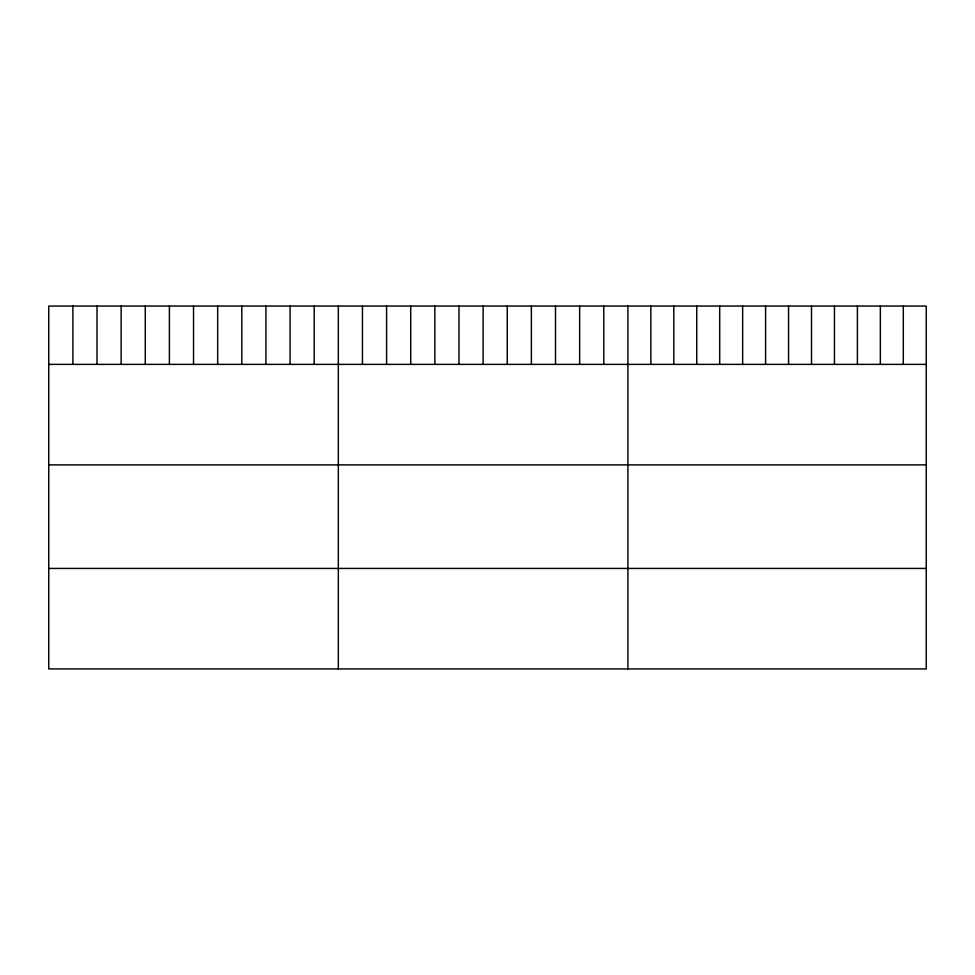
<?xml version="1.0" encoding="UTF-8"?>
<svg xmlns="http://www.w3.org/2000/svg" width="975" height="975" viewBox="0 0 975 975"><rect width="100%" height="100%" fill="white"/><g stroke="black" fill="none" stroke-linecap="round" stroke-linejoin="round"><path stroke-width="1.46" d="M926.25 364.382L926.25 668.935L48.75 668.935L48.75 306.065L926.25 306.065L926.25 364.382L48.75 364.382M48.75 464.88L926.25 464.88M48.75 568.425L926.25 568.425M903.301 306.065L903.301 364.382M880.352 306.065L880.352 364.382M857.403 306.065L857.403 364.382M834.454 306.065L834.454 364.382M811.505 306.065L811.505 364.382M788.556 306.065L788.556 364.382M765.594 306.065L765.594 364.382M742.645 306.065L742.645 364.382M719.696 306.065L719.696 364.382M696.747 306.065L696.747 364.382M673.798 306.065L673.798 364.382M650.849 306.065L650.849 364.382M627.9 306.065L627.9 668.935M603.769 306.065L603.769 364.382M579.638 306.065L579.638 364.382M555.506 306.065L555.506 364.382M531.375 306.065L531.375 364.382M507.244 306.065L507.244 364.382M483.112 306.065L483.112 364.382M458.981 306.065L458.981 364.382M434.85 306.065L434.85 364.382M410.719 306.065L410.719 364.382M386.587 306.065L386.587 364.382M362.456 306.065L362.456 364.382M338.325 306.065L338.325 668.935M314.194 306.065L314.194 364.382M290.062 306.065L290.062 364.382M265.931 306.065L265.931 364.382M241.8 306.065L241.8 364.382M217.669 306.065L217.669 364.382M193.538 306.065L193.538 364.382M169.406 306.065L169.406 364.382M145.275 306.065L145.275 364.382M121.144 306.065L121.144 364.382M97.012 306.065L97.012 364.382M72.881 306.065L72.881 364.382"/></g></svg>
